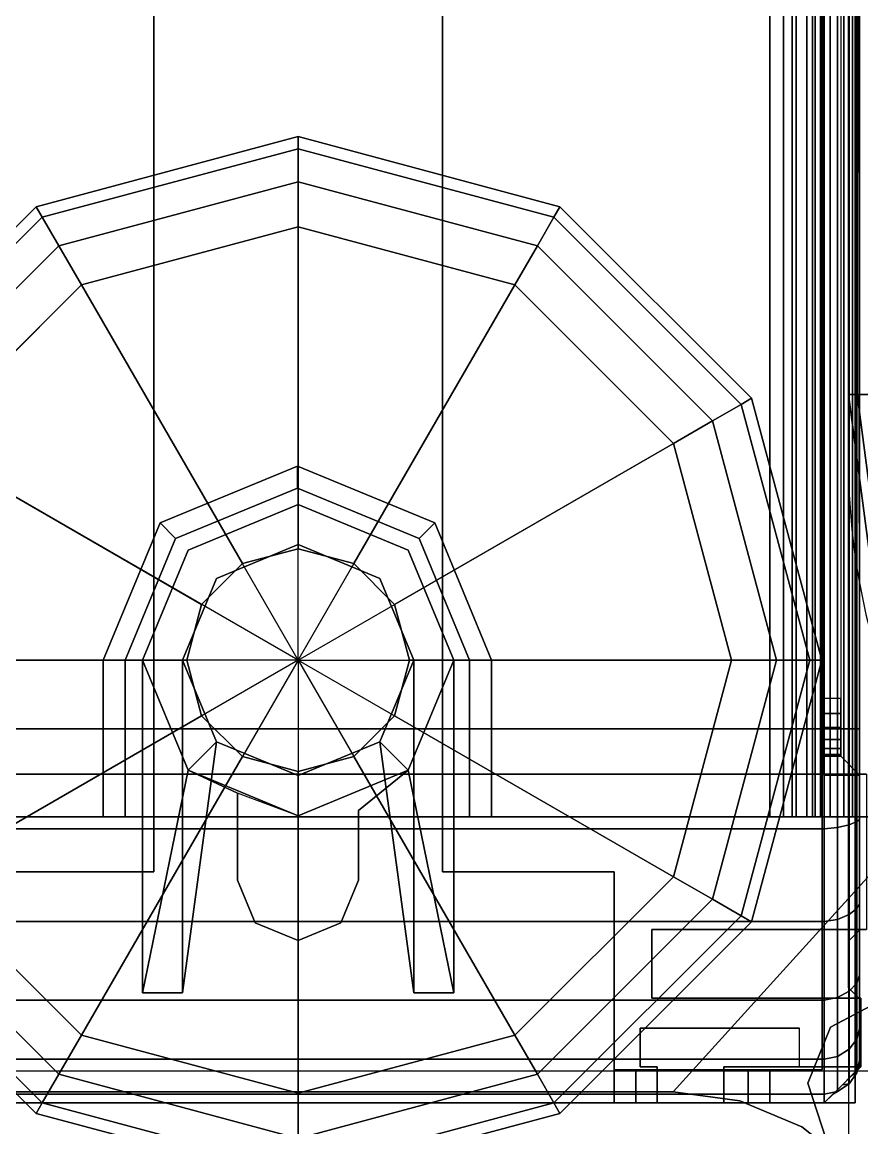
# Model space of a CAD drawing. Extents: x -170 to 1783, y -20 to 1205.
# Drawn here: x 24.414 to 25.94, y 759.297 to 761.307 of the extents above; entities that cross this region are included whole.
import ezdxf

# ---------------------------------------------------------------- set-up
doc = ezdxf.new("R2010")
doc.units = 0
doc.header["$LTSCALE"] = 96
doc.header["$MEASUREMENT"] = 0
for name, color, linetype in [('A-FURN-3-PANEL-GLIDE', 7, 'Continuous'), ('A-FURN-3-PANEL-GLIDE-HOUSING', 7, 'Continuous'), ('A-FURN-3-PANEL-RACE', 7, 'Continuous'), ('A-FURN-3-PANEL-SIDE1', 7, 'Continuous'), ('A-FURN-3-PANEL-TOPCAP', 7, 'Continuous'), ('A-FURN-3-PANEL-TRIM', 7, 'Continuous'), ('A-FURN-3-WKSF-TRIM', 7, 'Continuous'), ('A-FURN-P-PNLS', 7, 'Continuous'), ('A-FURN-P-WKSF', 7, 'Continuous'), ('MAIN_ELECTRICAL', 7, 'Continuous'), ('MAIN_PANEL', 7, 'Continuous'), ('MAIN_WKSURF', 7, 'Continuous'), ('SM', 7, 'Continuous')]:
    doc.layers.add(name, color=color, linetype=linetype)

# ---------------------------------------------------------------- blocks, each defined once
blk = doc.blocks.new('EC-EFP-456')
at = {"layer": 'A-FURN-3-PANEL-TRIM', "color": 60, "linetype": 'Continuous'}
for points, invisible_edges in [([(47.9639, 0.0847, 3.8013), (47.4, -0.1348, 3.8013), (48.0735, -0.1159, 3.8013), (48.0395, -0.0114, 3.8013)], 3), ([(47.9639, 0.0847, 4.013), (48.0395, -0.0114, 4.013), (48.0735, -0.1159, 4.013), (47.4, -0.1348, 4.013)], 12), ([(48.0735, -0.1159, 3.8013), (47.4, -0.1348, 3.8013), (47.935, -0.269, 3.8013), (48.0322, -0.2178, 3.8013)], 3), ([(48.0735, -0.1159, 4.013), (48.0322, -0.2178, 4.013), (47.935, -0.269, 4.013), (47.4, -0.1348, 4.013)], 12)]:
    blk.add_3dface(points, dxfattribs=dict(at, invisible_edges=invisible_edges))
for points in [[(48.0395, -0.0114, 3.8013), (48.0735, -0.1159, 3.8013), (48.0735, -0.1159, 4.013), (48.0395, -0.0114, 4.013)], [(48.0735, -0.1159, 3.8013), (48.0322, -0.2178, 3.8013), (48.0322, -0.2178, 4.013), (48.0735, -0.1159, 4.013)], [(48.0322, -0.2178, 3.8013), (47.935, -0.269, 3.8013), (47.935, -0.269, 4.013), (48.0322, -0.2178, 4.013)]]:
    blk.add_3dface(points, dxfattribs=at)
blk = doc.blocks.new('EC-EFN-456')
at = {"layer": 'A-FURN-3-PANEL-GLIDE', "color": 20, "linetype": 'Continuous'}
for points in [[(0.0798, 1.4649, 0.2464), (0.0608, 1.4759, 0.1642), (0.4091, 1.8242, 0.1642), (0.4201, 1.8052, 0.2464)], [(0.0608, 1.4759, 0.1642), (0.0798, 1.4649, 0.0821), (0.4201, 1.8052, 0.0821), (0.4091, 1.8242, 0.1642)], [(1.3499, 1.8052, 0.2464), (1.3609, 1.8242, 0.1642), (1.7092, 1.4759, 0.1642), (1.6902, 1.4649, 0.2464)], [(1.3609, 1.8242, 0.1642), (1.3499, 1.8052, 0.0821), (1.6902, 1.4649, 0.0821), (1.7092, 1.4759, 0.1642)], [(0.1319, 1.4348, 0.3065), (0.0798, 1.4649, 0.2464), (0.4201, 1.8052, 0.2464), (0.4502, 1.7531, 0.3065)], [(0.0798, 1.4649, 0.0821), (0.1319, 1.4348, 0.022), (0.4502, 1.7531, 0.022), (0.4201, 1.8052, 0.0821)], [(1.3198, 1.7531, 0.3065), (1.3499, 1.8052, 0.2464), (1.6902, 1.4649, 0.2464), (1.6381, 1.4348, 0.3065)], [(1.3499, 1.8052, 0.0821), (1.3198, 1.7531, 0.022), (1.6381, 1.4348, 0.022), (1.6902, 1.4649, 0.0821)], [(0.7837, 1.1754, 0.3285), (0.4912, 1.682, 0.3285), (0.885, 1.7875, 0.3285), (0.885, 1.2025, 0.3285)], [(0.885, 1.2025, 0.3285), (0.885, 1.7875, 0.3285), (1.2787, 1.682, 0.3285), (0.9862, 1.1754, 0.3285)], [(0.203, 1.3937, 0.3285), (0.1319, 1.4348, 0.3065), (0.4502, 1.7531, 0.3065), (0.4912, 1.682, 0.3285)], [(0.1319, 1.4348, 0.022), (0.203, 1.3937), (0.4912, 1.682), (0.4502, 1.7531, 0.022)], [(1.2787, 1.682, 0.3285), (1.3198, 1.7531, 0.3065), (1.6381, 1.4348, 0.3065), (1.567, 1.3937, 0.3285)], [(1.3198, 1.7531, 0.022), (1.2787, 1.682), (1.567, 1.3937), (1.6381, 1.4348, 0.022)], [(0.7096, 1.1013, 0.3285), (0.203, 1.3937, 0.3285), (0.4912, 1.682, 0.3285), (0.7837, 1.1754, 0.3285)], [(0.9862, 1.1754, 0.3285), (1.2787, 1.682, 0.3285), (1.567, 1.3937, 0.3285), (1.0604, 1.1013, 0.3285)], [(-0.0447, 1, 0.2464), (-0.0668, 1, 0.1642), (0.0608, 1.4759, 0.1642), (0.0798, 1.4649, 0.2464)], [(-0.0668, 1, 0.1642), (-0.0447, 1, 0.0821), (0.0798, 1.4649, 0.0821), (0.0608, 1.4759, 0.1642)], [(1.6902, 1.4649, 0.2464), (1.7092, 1.4759, 0.1642), (1.8367, 1, 0.1642), (1.8147, 1, 0.2464)], [(1.7092, 1.4759, 0.1642), (1.6902, 1.4649, 0.0821), (1.8147, 1, 0.0821), (1.8367, 1, 0.1642)], [(0.0154, 1, 0.3065), (-0.0447, 1, 0.2464), (0.0798, 1.4649, 0.2464), (0.1319, 1.4348, 0.3065)], [(-0.0447, 1, 0.0821), (0.0154, 1, 0.022), (0.1319, 1.4348, 0.022), (0.0798, 1.4649, 0.0821)], [(1.6381, 1.4348, 0.3065), (1.6902, 1.4649, 0.2464), (1.8147, 1, 0.2464), (1.7546, 1, 0.3065)], [(1.6902, 1.4649, 0.0821), (1.6381, 1.4348, 0.022), (1.7546, 1, 0.022), (1.8147, 1, 0.0821)], [(0.0975, 1, 0.3285), (0.0154, 1, 0.3065), (0.1319, 1.4348, 0.3065), (0.203, 1.3937, 0.3285)], [(0.0154, 1, 0.022), (0.0975, 1), (0.203, 1.3937), (0.1319, 1.4348, 0.022)], [(1.567, 1.3937, 0.3285), (1.6381, 1.4348, 0.3065), (1.7546, 1, 0.3065), (1.6725, 1, 0.3285)], [(1.6381, 1.4348, 0.022), (1.567, 1.3937), (1.6725, 1), (1.7546, 1, 0.022)], [(0.6825, 1, 0.3285), (0.0975, 1, 0.3285), (0.203, 1.3937, 0.3285), (0.7096, 1.1013, 0.3285)], [(1.0604, 1.1013, 0.3285), (1.567, 1.3937, 0.3285), (1.6725, 1, 0.3285), (1.0875, 1, 0.3285)], [(0.7837, 1.1754, 3.5747), (0.7837, 1.1754, 0.3285), (0.885, 1.2025, 0.3285), (0.885, 1.2025, 3.5747)], [(0.885, 1.2025, 3.5747), (0.885, 1.2025, 0.3285), (0.9862, 1.1754, 0.3285), (0.9862, 1.1754, 3.5747)], [(0.7096, 1.1013, 3.5747), (0.7096, 1.1013, 0.3285), (0.7837, 1.1754, 0.3285), (0.7837, 1.1754, 3.5747)], [(0.9862, 1.1754, 3.5747), (0.9862, 1.1754, 0.3285), (1.0604, 1.1013, 0.3285), (1.0604, 1.1013, 3.5747)], [(0.6825, 1, 3.5747), (0.6825, 1, 0.3285), (0.7096, 1.1013, 0.3285), (0.7096, 1.1013, 3.5747)], [(1.0604, 1.1013, 3.5747), (1.0604, 1.1013, 0.3285), (1.0875, 1, 0.3285), (1.0875, 1, 3.5747)], [(0.0798, 0.5351, 0.2464), (0.0608, 0.5241, 0.1642), (-0.0668, 1, 0.1642), (-0.0447, 1, 0.2464)], [(0.0608, 0.5241, 0.1642), (0.0798, 0.5351, 0.0821), (-0.0447, 1, 0.0821), (-0.0668, 1, 0.1642)], [(0.1319, 0.5652, 0.3065), (0.0798, 0.5351, 0.2464), (-0.0447, 1, 0.2464), (0.0154, 1, 0.3065)], [(0.0798, 0.5351, 0.0821), (0.1319, 0.5652, 0.022), (0.0154, 1, 0.022), (-0.0447, 1, 0.0821)], [(0.203, 0.6063, 0.3285), (0.1319, 0.5652, 0.3065), (0.0154, 1, 0.3065), (0.0975, 1, 0.3285)], [(0.1319, 0.5652, 0.022), (0.203, 0.6063), (0.0975, 1), (0.0154, 1, 0.022)], [(0.7096, 0.8988, 0.3285), (0.203, 0.6063, 0.3285), (0.0975, 1, 0.3285), (0.6825, 1, 0.3285)], [(0.7096, 0.8988, 3.5747), (0.7096, 0.8988, 0.3285), (0.6825, 1, 0.3285), (0.6825, 1, 3.5747)], [(1.0875, 1, 3.5747), (1.0875, 1, 0.3285), (1.0604, 0.8988, 0.3285), (1.0604, 0.8988, 3.5747)], [(1.0875, 1, 0.3285), (1.6725, 1, 0.3285), (1.567, 0.6063, 0.3285), (1.0604, 0.8988, 0.3285)], [(1.6725, 1, 0.3285), (1.7546, 1, 0.3065), (1.6381, 0.5652, 0.3065), (1.567, 0.6063, 0.3285)], [(1.7546, 1, 0.022), (1.6725, 1), (1.567, 0.6063), (1.6381, 0.5652, 0.022)], [(1.7546, 1, 0.3065), (1.8147, 1, 0.2464), (1.6902, 0.5351, 0.2464), (1.6381, 0.5652, 0.3065)], [(1.8147, 1, 0.0821), (1.7546, 1, 0.022), (1.6381, 0.5652, 0.022), (1.6902, 0.5351, 0.0821)], [(1.8147, 1, 0.2464), (1.8367, 1, 0.1642), (1.7092, 0.5241, 0.1642), (1.6902, 0.5351, 0.2464)], [(1.8367, 1, 0.1642), (1.8147, 1, 0.0821), (1.6902, 0.5351, 0.0821), (1.7092, 0.5241, 0.1642)], [(0.7837, 0.8246, 0.3285), (0.4912, 0.318, 0.3285), (0.203, 0.6063, 0.3285), (0.7096, 0.8988, 0.3285)], [(0.7837, 0.8246, 3.5747), (0.7837, 0.8246, 0.3285), (0.7096, 0.8988, 0.3285), (0.7096, 0.8988, 3.5747)], [(1.0604, 0.8988, 3.5747), (1.0604, 0.8988, 0.3285), (0.9862, 0.8246, 0.3285), (0.9862, 0.8246, 3.5747)], [(1.0604, 0.8988, 0.3285), (1.567, 0.6063, 0.3285), (1.2787, 0.318, 0.3285), (0.9862, 0.8246, 0.3285)], [(0.885, 0.7975, 0.3285), (0.885, 0.2125, 0.3285), (0.4912, 0.318, 0.3285), (0.7837, 0.8246, 0.3285)], [(0.885, 0.7975, 3.5747), (0.885, 0.7975, 0.3285), (0.7837, 0.8246, 0.3285), (0.7837, 0.8246, 3.5747)], [(0.9862, 0.8246, 3.5747), (0.9862, 0.8246, 0.3285), (0.885, 0.7975, 0.3285), (0.885, 0.7975, 3.5747)], [(0.9862, 0.8246, 0.3285), (1.2787, 0.318, 0.3285), (0.885, 0.2125, 0.3285), (0.885, 0.7975, 0.3285)], [(0.4912, 0.318, 0.3285), (0.4502, 0.2469, 0.3065), (0.1319, 0.5652, 0.3065), (0.203, 0.6063, 0.3285)], [(0.4502, 0.2469, 0.022), (0.4912, 0.318), (0.203, 0.6063), (0.1319, 0.5652, 0.022)], [(1.567, 0.6063, 0.3285), (1.6381, 0.5652, 0.3065), (1.3198, 0.2469, 0.3065), (1.2787, 0.318, 0.3285)], [(1.6381, 0.5652, 0.022), (1.567, 0.6063), (1.2787, 0.318), (1.3198, 0.2469, 0.022)], [(0.4502, 0.2469, 0.3065), (0.4201, 0.1948, 0.2464), (0.0798, 0.5351, 0.2464), (0.1319, 0.5652, 0.3065)], [(0.4201, 0.1948, 0.0821), (0.4502, 0.2469, 0.022), (0.1319, 0.5652, 0.022), (0.0798, 0.5351, 0.0821)], [(1.6381, 0.5652, 0.3065), (1.6902, 0.5351, 0.2464), (1.3499, 0.1948, 0.2464), (1.3198, 0.2469, 0.3065)], [(1.6902, 0.5351, 0.0821), (1.6381, 0.5652, 0.022), (1.3198, 0.2469, 0.022), (1.3499, 0.1948, 0.0821)], [(0.4201, 0.1948, 0.2464), (0.4091, 0.1758, 0.1642), (0.0608, 0.5241, 0.1642), (0.0798, 0.5351, 0.2464)], [(0.4091, 0.1758, 0.1642), (0.4201, 0.1948, 0.0821), (0.0798, 0.5351, 0.0821), (0.0608, 0.5241, 0.1642)], [(1.6902, 0.5351, 0.2464), (1.7092, 0.5241, 0.1642), (1.3609, 0.1758, 0.1642), (1.3499, 0.1948, 0.2464)], [(1.7092, 0.5241, 0.1642), (1.6902, 0.5351, 0.0821), (1.3499, 0.1948, 0.0821), (1.3609, 0.1758, 0.1642)], [(0.885, 0.2125, 0.3285), (0.885, 0.1304, 0.3065), (0.4502, 0.2469, 0.3065), (0.4912, 0.318, 0.3285)], [(0.885, 0.1304, 0.022), (0.885, 0.2125), (0.4912, 0.318), (0.4502, 0.2469, 0.022)], [(1.2787, 0.318, 0.3285), (1.3198, 0.2469, 0.3065), (0.885, 0.1304, 0.3065), (0.885, 0.2125, 0.3285)], [(1.3198, 0.2469, 0.022), (1.2787, 0.318), (0.885, 0.2125), (0.885, 0.1304, 0.022)], [(0.885, 0.1304, 0.3065), (0.885, 0.0703, 0.2464), (0.4201, 0.1948, 0.2464), (0.4502, 0.2469, 0.3065)], [(0.885, 0.0703, 0.0821), (0.885, 0.1304, 0.022), (0.4502, 0.2469, 0.022), (0.4201, 0.1948, 0.0821)], [(1.3198, 0.2469, 0.3065), (1.3499, 0.1948, 0.2464), (0.885, 0.0703, 0.2464), (0.885, 0.1304, 0.3065)], [(1.3499, 0.1948, 0.0821), (1.3198, 0.2469, 0.022), (0.885, 0.1304, 0.022), (0.885, 0.0703, 0.0821)], [(0.885, 0.0703, 0.2464), (0.885, 0.0483, 0.1642), (0.4091, 0.1758, 0.1642), (0.4201, 0.1948, 0.2464)], [(0.885, 0.0483, 0.1642), (0.885, 0.0703, 0.0821), (0.4201, 0.1948, 0.0821), (0.4091, 0.1758, 0.1642)], [(1.3499, 0.1948, 0.2464), (1.3609, 0.1758, 0.1642), (0.885, 0.0483, 0.1642), (0.885, 0.0703, 0.2464)], [(1.3609, 0.1758, 0.1642), (1.3499, 0.1948, 0.0821), (0.885, 0.0703, 0.0821), (0.885, 0.0483, 0.1642)]]:
    blk.add_3dface(points, dxfattribs=at)
at = {"layer": 'A-FURN-3-PANEL-GLIDE', "color": 20, "linetype": 'Continuous', "invisible_edges": 12}
for points in [[(0.885, 1), (0.885, 1.7875), (0.4912, 1.682)], [(0.885, 1), (1.2787, 1.682), (0.885, 1.7875)], [(0.885, 1), (0.4912, 1.682), (0.203, 1.3937)], [(0.885, 1), (1.567, 1.3937), (1.2787, 1.682)], [(0.885, 1), (0.203, 1.3937), (0.0975, 1)], [(0.885, 1), (1.6725, 1), (1.567, 1.3937)], [(0.885, 1), (0.0975, 1), (0.203, 0.6063)], [(0.885, 1), (0.203, 0.6063), (0.4912, 0.318)], [(0.885, 1), (0.4912, 0.318), (0.885, 0.2125)], [(0.885, 1), (0.885, 0.2125), (1.2787, 0.318)], [(0.885, 1), (1.2787, 0.318), (1.567, 0.6063)], [(0.885, 1), (1.567, 0.6063), (1.6725, 1)]]:
    blk.add_3dface(points, dxfattribs=at)
at = {"layer": 'A-FURN-3-PANEL-GLIDE-HOUSING', "color": 40, "linetype": 'Continuous'}
for points in [[(0.6, 1.3543, 4.1997), (0.6, 1.3143, 4.2397), (0.8848, 1.3143, 4.2397), (0.8848, 1.3543, 4.1997)], [(0.6, 1.3543, 3.6147), (0.6, 1.3543, 4.1997), (0.8848, 1.3543, 4.1997), (0.8848, 1.3543, 3.6147)], [(0.6, 1.3143, 3.5747), (0.6, 1.3543, 3.6147), (0.8848, 1.3543, 3.6147), (0.8848, 1.3143, 3.5747)], [(1.1344, 1.2509, 3.6147), (0.8848, 1.3543, 3.6147), (0.8848, 1.3543, 4.1997), (1.1344, 1.2509, 4.1997)], [(1.1344, 1.2509, 4.1997), (0.8848, 1.3543, 4.1997), (0.8848, 1.3143, 4.2397), (1.1061, 1.2227, 4.2397)], [(1.1061, 1.2227, 3.5747), (0.8848, 1.3143, 3.5747), (0.8848, 1.3543, 3.6147), (1.1344, 1.2509, 3.6147)], [(0.6849, 1.2001, 2.2447), (0.885, 1.283, 3.5747), (0.28, 1.283, 3.5747), (0.28, 1.283, 3.3867)], [(0.28, 1.21, 3.5747), (0.28, 1.21, 3.3867), (0.28, 1.283, 3.3867), (0.28, 1.283, 3.5747)], [(0.28, 1.283, 3.3867), (0.28, 1.21, 3.3867), (0.7365, 1.1485, 2.2447), (0.6849, 1.2001, 2.2447)], [(0.885, 1.283, 3.5747), (0.6849, 1.2001, 2.2447), (0.6849, 1.2001, 1.7347), (0.885, 1.283, 1.7347)], [(1.0851, 1.2001, 3.5747), (0.885, 1.283, 3.5747), (0.885, 1.283, 1.7347), (1.0851, 1.2001, 1.7347)], [(1.2378, 1.0013, 4.1997), (1.1344, 1.2509, 4.1997), (1.1061, 1.2227, 4.2397), (1.1978, 1.0013, 4.2397)], [(1.1978, 1.0013, 3.5747), (1.1061, 1.2227, 3.5747), (1.1344, 1.2509, 3.6147), (1.2378, 1.0013, 3.6147)], [(1.2378, 1.0013, 3.6147), (1.1344, 1.2509, 3.6147), (1.1344, 1.2509, 4.1997), (1.2378, 1.0013, 4.1997)], [(0.28, 1.21, 3.3867), (0.28, 1.21, 3.5747), (0.885, 1.21, 3.5747), (0.7365, 1.1485, 2.2447)], [(0.885, 1.21, 1.7347), (0.7365, 1.1485, 1.7347), (0.7365, 1.1485, 2.2447), (0.885, 1.21, 3.5747)], [(1.0335, 1.1485, 1.7347), (0.885, 1.21, 1.7347), (0.885, 1.21, 3.5747), (1.0335, 1.1485, 3.5747)], [(0.6849, 1.2001, 1.7347), (0.602, 1, 1.7347), (0.602, 1, 2.2447), (0.6849, 1.2001, 2.2447)], [(0.6849, 1.2001, 2.2447), (0.602, 1, 2.2447), (0.6432, 1.11, 2.2447)], [(0.6432, 1.11, 1.7347), (0.6849, 1.2001, 1.7347), (0.6849, 1.2001, 2.2447), (0.6432, 1.11, 2.2447)], [(1.168, 1, 3.5747), (1.0851, 1.2001, 3.5747), (1.0851, 1.2001, 1.7347), (1.168, 1, 1.7347)], [(0.7365, 1.1485, 1.7347), (0.675, 1, 1.7347), (0.675, 1, 2.2447), (0.7365, 1.1485, 2.2447)], [(1.095, 1, 1.7347), (1.0335, 1.1485, 1.7347), (1.0335, 1.1485, 3.5747), (1.095, 1, 3.5747)], [(0.485, 1.11, 2.2447), (0.4072, 1.0778, 2.2447), (0.4072, 1.0778, 1.7347), (0.485, 1.11, 1.7347)], [(0.485, 1.11, 1.7347), (0.6432, 1.11, 1.7347), (0.6432, 1.11, 2.2447), (0.485, 1.11, 2.2447)], [(0.4072, 1.0778, 2.2447), (0.375, 1, 2.2447), (0.375, 1, 1.7347), (0.4072, 1.0778, 1.7347)], [(0.375, 1, 2.2447), (0.4072, 0.9222, 2.2447), (0.4072, 0.9222, 1.7347), (0.375, 1, 1.7347)], [(0.602, 1, 1.7347), (0.6849, 0.7999, 1.7347), (0.6849, 0.7999, 2.2447), (0.602, 1, 2.2447)], [(0.675, 1, 1.7347), (0.7365, 0.8515, 1.7347), (0.7365, 0.8515, 2.2447), (0.675, 1, 2.2447)], [(1.0335, 0.8515, 1.7347), (1.095, 1, 1.7347), (1.095, 1, 3.5747), (1.0335, 0.8515, 3.5747)], [(1.0851, 0.7999, 3.5747), (1.168, 1, 3.5747), (1.168, 1, 1.7347), (1.0851, 0.7999, 1.7347)], [(1.1344, 0.7517, 4.1997), (1.2378, 1.0013, 4.1997), (1.1978, 1.0013, 4.2397), (1.1061, 0.78, 4.2397)], [(1.1061, 0.78, 3.5747), (1.1978, 1.0013, 3.5747), (1.2378, 1.0013, 3.6147), (1.1344, 0.7517, 3.6147)], [(1.1344, 0.7517, 3.6147), (1.2378, 1.0013, 3.6147), (1.2378, 1.0013, 4.1997), (1.1344, 0.7517, 4.1997)], [(0.4072, 0.9222, 2.2447), (0.485, 0.89, 2.2447), (0.485, 0.89, 1.7347), (0.4072, 0.9222, 1.7347)], [(0.6116, 0.89, 2.2447), (0.6116, 0.89, 1.7347), (0.485, 0.89, 1.7347), (0.485, 0.89, 2.2447)], [(0.6849, 0.7999, 1.7347), (0.6116, 0.89, 1.7347), (0.6116, 0.89, 2.2447), (0.6849, 0.7999, 2.2447)], [(0.28, 0.79, 3.3867), (0.28, 0.717, 3.3867), (0.6849, 0.7999, 2.2447), (0.7365, 0.8515, 2.2447)], [(0.7365, 0.8515, 1.7347), (0.885, 0.79, 1.7347), (0.885, 0.79, 3.5747), (0.7365, 0.8515, 2.2447)], [(0.885, 0.79, 1.7347), (1.0335, 0.8515, 1.7347), (1.0335, 0.8515, 3.5747), (0.885, 0.79, 3.5747)], [(0.28, 0.79, 3.3867), (0.28, 0.79, 3.5747), (0.28, 0.717, 3.5747), (0.28, 0.717, 3.3867)], [(0.6849, 0.7999, 2.2447), (0.885, 0.717, 3.5747), (0.885, 0.717, 1.7347), (0.6849, 0.7999, 1.7347)], [(0.885, 0.717, 3.5747), (1.0851, 0.7999, 3.5747), (1.0851, 0.7999, 1.7347), (0.885, 0.717, 1.7347)], [(0.8848, 0.6483, 4.1997), (1.1344, 0.7517, 4.1997), (1.1061, 0.78, 4.2397), (0.8848, 0.6883, 4.2397)], [(0.8848, 0.6883, 3.5747), (1.1061, 0.78, 3.5747), (1.1344, 0.7517, 3.6147), (0.8848, 0.6483, 3.6147)], [(0.8848, 0.6483, 3.6147), (1.1344, 0.7517, 3.6147), (1.1344, 0.7517, 4.1997), (0.8848, 0.6483, 4.1997)], [(0.8848, 0.6483, 4.1997), (0.8848, 0.6883, 4.2397), (0.6, 0.6883, 4.2397), (0.6, 0.6483, 4.1997)], [(0.8848, 0.6883, 3.5747), (0.8848, 0.6483, 3.6147), (0.6, 0.6483, 3.6147), (0.6, 0.6883, 3.5747)], [(0.8848, 0.6483, 4.1997), (0.6, 0.6483, 4.1997), (0.6, 0.6483, 3.6147), (0.8848, 0.6483, 3.6147)]]:
    blk.add_3dface(points, dxfattribs=at)
for points, invisible_edges in [([(0.6, 0.6883, 4.2397), (0.8848, 0.6883, 4.2397), (0.8848, 1.3143, 4.2397), (0.6, 1.3143, 4.2397)], 2), ([(0.6002, 1.283, 3.5747), (0.6, 1.3143, 3.5747), (0.8848, 1.3143, 3.5747), (0.885, 1.283, 3.5747)], 4), ([(1.1061, 0.78, 4.2397), (1.1061, 1.2227, 4.2397), (0.8848, 1.3143, 4.2397), (0.8848, 0.6883, 4.2397)], 5), ([(1.1061, 1.2227, 3.5747), (1.0851, 1.2001, 3.5747), (0.885, 1.283, 3.5747), (0.8848, 1.3143, 3.5747)], 5), ([(0.28, 1.21, 3.5747), (0.28, 1.283, 3.5747), (0.885, 1.283, 3.5747), (0.885, 1.21, 3.5747)], 4), ([(0.885, 1.21, 1.7347), (0.885, 1.283, 1.7347), (0.6849, 1.2001, 1.7347), (0.7365, 1.1485, 1.7347)], 5), ([(1.0335, 1.1485, 1.7347), (1.0851, 1.2001, 1.7347), (0.885, 1.283, 1.7347), (0.885, 1.21, 1.7347)], 5), ([(0.885, 1.21, 3.5747), (0.885, 1.283, 3.5747), (1.0851, 1.2001, 3.5747), (1.0335, 1.1485, 3.5747)], 5), ([(1.1978, 1.0013, 3.5747), (1.168, 1, 3.5747), (1.0851, 1.2001, 3.5747), (1.1061, 1.2227, 3.5747)], 5), ([(1.1978, 1.0013, 4.2397), (1.1061, 1.2227, 4.2397), (1.1061, 0.78, 4.2397)], 2), ([(0.7365, 1.1485, 1.7347), (0.6849, 1.2001, 1.7347), (0.602, 1, 1.7347), (0.675, 1, 1.7347)], 5), ([(0.6849, 1.2001, 2.2447), (0.7365, 1.1485, 2.2447), (0.675, 1, 2.2447), (0.602, 1, 2.2447)], 12), ([(0.6849, 1.2001, 1.7347), (0.6432, 1.11, 1.7347), (0.602, 1, 1.7347)], 2), ([(1.095, 1, 1.7347), (1.168, 1, 1.7347), (1.0851, 1.2001, 1.7347), (1.0335, 1.1485, 1.7347)], 5), ([(1.0851, 1.2001, 3.5747), (1.168, 1, 3.5747), (1.095, 1, 3.5747), (1.0335, 1.1485, 3.5747)], 10), ([(0.485, 1.11, 1.7347), (0.4072, 1.0778, 1.7347), (0.4072, 0.9222, 1.7347), (0.485, 0.89, 1.7347)], 10), ([(0.485, 1.11, 2.2447), (0.485, 0.89, 2.2447), (0.4072, 0.9222, 2.2447), (0.4072, 1.0778, 2.2447)], 5), ([(0.485, 1.11, 1.7347), (0.602, 1, 1.7347), (0.6432, 1.11, 1.7347)], 3), ([(0.602, 1, 1.7347), (0.485, 1.11, 1.7347), (0.485, 0.89, 1.7347)], 15), ([(0.485, 1.11, 2.2447), (0.6432, 1.11, 2.2447), (0.602, 1, 2.2447)], 14), ([(0.602, 1, 2.2447), (0.485, 0.89, 2.2447), (0.485, 1.11, 2.2447)], 15), ([(0.4072, 1.0778, 2.2447), (0.4072, 0.9222, 2.2447), (0.375, 1, 2.2447)], 1), ([(0.4072, 1.0778, 1.7347), (0.375, 1, 1.7347), (0.4072, 0.9222, 1.7347)], 12), ([(0.602, 1, 1.7347), (0.485, 0.89, 1.7347), (0.6116, 0.89, 1.7347)], 13), ([(0.602, 1, 2.2447), (0.6116, 0.89, 2.2447), (0.485, 0.89, 2.2447)], 13), ([(0.675, 1, 1.7347), (0.602, 1, 1.7347), (0.6849, 0.7999, 1.7347), (0.7365, 0.8515, 1.7347)], 5), ([(0.602, 1, 2.2447), (0.675, 1, 2.2447), (0.7365, 0.8515, 2.2447), (0.6849, 0.7999, 2.2447)], 9), ([(0.602, 1, 1.7347), (0.6116, 0.89, 1.7347), (0.6849, 0.7999, 1.7347)], 1), ([(0.602, 1, 2.2447), (0.6849, 0.7999, 2.2447), (0.6116, 0.89, 2.2447)], 13), ([(1.0851, 0.7999, 1.7347), (1.168, 1, 1.7347), (1.095, 1, 1.7347), (1.0335, 0.8515, 1.7347)], 10), ([(1.0851, 0.7999, 3.5747), (1.0335, 0.8515, 3.5747), (1.095, 1, 3.5747), (1.168, 1, 3.5747)], 5), ([(1.1061, 0.78, 3.5747), (1.0851, 0.7999, 3.5747), (1.168, 1, 3.5747), (1.1978, 1.0013, 3.5747)], 5), ([(0.885, 0.79, 3.5747), (0.28, 0.79, 3.5747), (0.28, 0.79, 3.3867), (0.7365, 0.8515, 2.2447)], 8), ([(0.6849, 0.7999, 1.7347), (0.885, 0.717, 1.7347), (0.885, 0.79, 1.7347), (0.7365, 0.8515, 1.7347)], 10), ([(0.885, 0.717, 1.7347), (1.0851, 0.7999, 1.7347), (1.0335, 0.8515, 1.7347), (0.885, 0.79, 1.7347)], 10), ([(0.885, 0.717, 3.5747), (0.885, 0.79, 3.5747), (1.0335, 0.8515, 3.5747), (1.0851, 0.7999, 3.5747)], 5), ([(0.6849, 0.7999, 2.2447), (0.28, 0.717, 3.3867), (0.28, 0.717, 3.5747), (0.885, 0.717, 3.5747)], 8), ([(0.28, 0.717, 3.5747), (0.28, 0.79, 3.5747), (0.885, 0.79, 3.5747), (0.885, 0.717, 3.5747)], 4), ([(0.8848, 0.6883, 3.5747), (0.885, 0.717, 3.5747), (1.0851, 0.7999, 3.5747), (1.1061, 0.78, 3.5747)], 5), ([(0.6, 0.6883, 3.5747), (0.6002, 0.717, 3.5747), (0.885, 0.717, 3.5747), (0.8848, 0.6883, 3.5747)], 4)]:
    blk.add_3dface(points, dxfattribs=dict(at, invisible_edges=invisible_edges))
at = {"layer": 'A-FURN-3-PANEL-RACE', "color": 40, "linetype": 'Continuous'}
for points, invisible_edges in [([(2.098, 1.2625, 0.3963), (45.902, 1.2625, 0.3963), (0.5, 1.5745, 0.3963), (0.5, 1.2625, 0.3963)], 3), ([(47.5, 1.2625, 0.3963), (47.5, 1.5745, 0.3963), (0.5, 1.5745, 0.3963), (45.902, 1.2625, 0.3963)], 6), ([(2.098, 1.2625, 0.4563), (0.5, 1.2625, 0.4563), (0.5, 1.5745, 0.4563), (45.902, 1.2625, 0.4563)], 12), ([(47.5, 1.2625, 0.4563), (45.902, 1.2625, 0.4563), (0.5, 1.5745, 0.4563), (47.5, 1.5745, 0.4563)], 6), ([(0.5, 0.7375, 0.4563), (2.098, 0.7375, 0.4563), (47.5, 0.4255, 0.4563), (0.5, 0.4255, 0.4563)], 6), ([(0.5, 0.7375, 0.3963), (0.5, 0.4255, 0.3963), (47.5, 0.4255, 0.3963), (2.098, 0.7375, 0.3963)], 6), ([(0.5, 0.4255, 0.3963), (0.08, 0.4255, 0.3963), (0.08, -0.0125, 0.3963), (47.92, -0.0125, 0.3963)], 8), ([(0.08, 0.386, 1.7894), (0.08, 0.1819, 1.4986), (0.08, 0.4255, 0.3963), (0.08, 0.4255, 1.7894)], 2), ([(0.08, 0.4255, 0.3963), (0.14, 0.4255, 0.4563), (0.14, 0.4255, 1.7894), (0.08, 0.4255, 1.7894)], 1), ([(0.08, 0.1819, 1.4986), (0.08, 0.1425, 1.4986), (0.08, -0.0125, 0.3963), (0.08, 0.4255, 0.3963)], 10), ([(0.5, 0.4255, 0.3963), (0.5, 0.4255, 0.4563), (0.14, 0.4255, 0.4563), (0.08, 0.4255, 0.3963)], 4), ([(0.08, 0.4255, 3.245), (0.08, 0.4255, 3.515), (0.08, -0.0125, 3.515), (0.08, 0.1425, 3.1951)], 4), ([(0.14, 0.4255, 3.515), (0.14, 0.0475, 3.515), (0.08, -0.0125, 3.515), (0.08, 0.4255, 3.515)], 2), ([(0.5, 0.4255, 0.4563), (47.86, 0.0475, 0.4563), (0.14, 0.0475, 0.4563), (0.14, 0.4255, 0.4563)], 1), ([(0.14, 0.4255, 1.7894), (0.14, 0.4255, 0.4563), (0.14, 0.1819, 1.4986), (0.14, 0.386, 1.7894)], 2), ([(0.14, 0.4255, 0.4563), (0.14, 0.0475, 0.4563), (0.14, 0.1425, 1.4986), (0.14, 0.1819, 1.4986)], 10), ([(0.14, 0.1425, 3.1951), (0.14, 0.0475, 3.515), (0.14, 0.4255, 3.515), (0.14, 0.4255, 3.245)], 1), ([(47.5, 0.4255, 0.3963), (0.5, 0.4255, 0.3963), (47.92, -0.0125, 0.3963), (47.92, 0.4255, 0.3963)], 3), ([(47.5, 0.4255, 0.4563), (47.86, 0.4255, 0.4563), (47.86, 0.0475, 0.4563), (0.5, 0.4255, 0.4563)], 12), ([(0.08, 0.1425, 3.1951), (0.08, -0.0125, 3.515), (0.08, -0.0125, 0.3963), (0.08, 0.1425, 1.4986)], 5), ([(0.14, 0.0475, 0.4563), (0.14, 0.0475, 3.515), (0.14, 0.1425, 3.1951), (0.14, 0.1425, 1.4986)], 10), ([(0.6, 0.1425, 4.1797), (0.6, 0.1425, 4.2397), (0.6, 0.1024, 4.2344), (0.6, 0.1179, 4.1764)], 4), ([(0.6, 0.1179, 4.1764), (0.6, 0.1024, 4.2344), (0.6, 0.065, 4.2189), (0.6, 0.095, 4.1669)], 5), ([(0.6, 0.095, 4.1669), (0.6, 0.065, 4.2189), (0.6, 0.0329, 4.1943), (0.6, 0.0753, 4.1519)], 5), ([(0.6, 0.0753, 4.1519), (0.6, 0.0329, 4.1943), (0.6, 0.0082, 4.1622), (0.6, 0.0602, 4.1322)], 5), ([(0.14, 0.0475, 3.515), (0.6, 0.0475, 3.515), (0.6, -0.0125, 3.515), (0.08, -0.0125, 3.515)], 8), ([(0.14, 0.0475, 0.4563), (47.86, 0.0475, 0.4563), (47.86, 0.0475, 3.515), (0.14, 0.0475, 3.515)], 4), ([(0.6, 0.0602, 4.1322), (0.6, 0.0082, 4.1622), (0.6, -0.0072, 4.1248), (0.6, 0.0507, 4.1093)], 5), ([(0.6, 0.0507, 4.1093), (0.6, -0.0072, 4.1248), (0.6, -0.0125, 4.0847), (0.6, 0.0475, 4.0847)], 5), ([(0.6, 0.0475, 3.515), (47.4, 0.0475, 3.515), (47.4, 0.0475, 4.0847), (0.6, 0.0475, 4.0847)], 1), ([(0.6, 0.0475, 3.515), (0.6, 0.0475, 4.0847), (0.6, -0.0125, 4.0847), (0.6, -0.0125, 3.515)], 2), ([(47.92, -0.0125, 3.515), (47.92, -0.0125, 0.3963), (0.08, -0.0125, 0.3963), (0.08, -0.0125, 3.515)], 8), ([(47.4, -0.0125, 4.0847), (47.4, -0.0125, 3.515), (0.6, -0.0125, 3.515), (0.6, -0.0125, 4.0847)], 2)]:
    blk.add_3dface(points, dxfattribs=dict(at, invisible_edges=invisible_edges))
for points in [[(0.5, 1.2625, 0.3963), (0.5, 1.5745, 0.3963), (0.5, 1.5745, 0.4563), (0.5, 1.2625, 0.4563)], [(0.5, 1.2625, 0.4563), (2.098, 1.2625, 0.4563), (2.098, 1.2625, 0.3963), (0.5, 1.2625, 0.3963)], [(0.5, 0.7375, 0.4563), (0.5, 0.7375, 0.3963), (2.098, 0.7375, 0.3963), (2.098, 0.7375, 0.4563)], [(0.5, 0.7375, 0.3963), (0.5, 0.7375, 0.4563), (0.5, 0.4255, 0.4563), (0.5, 0.4255, 0.3963)], [(0.08, 0.4255, 1.7894), (0.14, 0.4255, 1.7894), (0.14, 0.386, 1.7894), (0.08, 0.386, 1.7894)], [(0.14, 0.4255, 3.245), (0.14, 0.4255, 3.515), (0.08, 0.4255, 3.515), (0.08, 0.4255, 3.245)], [(0.14, 0.1425, 3.1951), (0.14, 0.4255, 3.245), (0.08, 0.4255, 3.245), (0.08, 0.1425, 3.1951)], [(0.08, 0.386, 1.7894), (0.14, 0.386, 1.7894), (0.14, 0.1819, 1.4986), (0.08, 0.1819, 1.4986)], [(0.08, 0.1819, 1.4986), (0.14, 0.1819, 1.4986), (0.14, 0.1425, 1.4986), (0.08, 0.1425, 1.4986)], [(0.14, 0.1425, 1.4986), (0.14, 0.1425, 3.1951), (0.08, 0.1425, 3.1951), (0.08, 0.1425, 1.4986)], [(47.4, 0.1425, 4.1797), (47.4, 0.1425, 4.2397), (0.6, 0.1425, 4.2397), (0.6, 0.1425, 4.1797)], [(47.4, 0.1425, 4.2397), (47.4, 0.1024, 4.2344), (0.6, 0.1024, 4.2344), (0.6, 0.1425, 4.2397)], [(0.6, 0.1425, 4.1797), (0.6, 0.1179, 4.1764), (47.4, 0.1179, 4.1764), (47.4, 0.1425, 4.1797)], [(0.6, 0.1179, 4.1764), (0.6, 0.095, 4.1669), (47.4, 0.095, 4.1669), (47.4, 0.1179, 4.1764)], [(47.4, 0.1024, 4.2344), (47.4, 0.065, 4.2189), (0.6, 0.065, 4.2189), (0.6, 0.1024, 4.2344)], [(0.6, 0.095, 4.1669), (0.6, 0.0753, 4.1519), (47.4, 0.0753, 4.1519), (47.4, 0.095, 4.1669)], [(0.6, 0.0753, 4.1519), (0.6, 0.0602, 4.1322), (47.4, 0.0602, 4.1322), (47.4, 0.0753, 4.1519)], [(47.4, 0.065, 4.2189), (47.4, 0.0329, 4.1943), (0.6, 0.0329, 4.1943), (0.6, 0.065, 4.2189)], [(0.6, 0.0602, 4.1322), (0.6, 0.0507, 4.1093), (47.4, 0.0507, 4.1093), (47.4, 0.0602, 4.1322)], [(0.6, 0.0507, 4.1093), (0.6, 0.0475, 4.0847), (47.4, 0.0475, 4.0847), (47.4, 0.0507, 4.1093)], [(47.4, 0.0329, 4.1943), (47.4, 0.0082, 4.1622), (0.6, 0.0082, 4.1622), (0.6, 0.0329, 4.1943)], [(47.4, 0.0082, 4.1622), (47.4, -0.0072, 4.1248), (0.6, -0.0072, 4.1248), (0.6, 0.0082, 4.1622)], [(47.4, -0.0072, 4.1248), (47.4, -0.0125, 4.0847), (0.6, -0.0125, 4.0847), (0.6, -0.0072, 4.1248)]]:
    blk.add_3dface(points, dxfattribs=at)
at = {"layer": 'A-FURN-3-PANEL-SIDE1', "color": 7, "linetype": 'Continuous'}
for points in [[(47.3224, 1.955, 55.7401), (47.3228, 0.045, 55.7401), (0.6776, 0.045, 55.7401), (0.6776, 1.955, 55.7401)], [(0.6776, 0.045, 4.2397), (0.6776, 1.955, 4.2397), (0.6776, 1.955, 55.7401), (0.6776, 0.045, 55.7401)], [(47.3224, 0.045, 4.2397), (47.3224, 1.955, 4.2397), (0.6776, 1.955, 4.2397), (0.6776, 0.045, 4.2397)], [(47.3228, 0.045, 55.7401), (47.3224, 0.045, 4.2397), (0.6776, 0.045, 4.2397), (0.6776, 0.045, 55.7401)]]:
    blk.add_3dface(points, dxfattribs=at)
at = {"layer": 'A-FURN-3-PANEL-TOPCAP', "color": 60, "linetype": 'Continuous'}
for points, invisible_edges in [([(0.1285, -0.0047, 55.635), (0.144, -0.02, 55.635), (0.144, 2.02, 55.635), (0.1285, 2.0047, 55.635)], 10), ([(0.144, -0.02, 55.635), (0.269, -0.02, 55.635), (0.269, 2.02, 55.635), (0.144, 2.02, 55.635)], 10), ([(0.289, 2, 55.635), (0.269, 2.02, 55.635), (0.269, -0.02, 55.635), (0.289, 0, 55.635)], 10), ([(0.394, 2.02, 55.635), (0.3741, 2, 55.635), (0.3741, 0, 55.635), (0.394, -0.02, 55.635)], 10), ([(0.676, 2.02, 55.635), (0.394, 2.02, 55.635), (0.394, -0.02, 55.635), (0.676, -0.02, 55.635)], 10), ([(0.1285, 2.0047, 55.635), (0.1129, 1.9894, 55.635), (0.1129, 0.0106, 55.635), (0.1285, -0.0047, 55.635)], 10), ([(0.289, 0, 55.635), (0.3741, 0, 55.635), (0.3741, 2, 55.635), (0.289, 2, 55.635)], 10), ([(0.0965, 1.9727, 55.635), (0.08, 1.956, 55.635), (0.08, 0.044, 55.635), (0.0965, 0.0273, 55.635)], 8), ([(0.0965, 0.0273, 55.635), (0.1129, 0.0106, 55.635), (0.1129, 1.9894, 55.635), (0.0965, 1.9727, 55.635)], 10), ([(0.815, 0.045, 55.7401), (0.815, -0.02, 55.7741), (47.185, 0.014, 55.7401), (47.185, 0.045, 55.7401)], 1), ([(0.676, -0.02, 55.635), (0.6807, -0.02, 55.671), (0.7136, 0.014, 55.6622), (0.71, 0.014, 55.635)], 2), ([(0.6807, -0.02, 55.671), (0.6946, -0.02, 55.7045), (0.724, 0.014, 55.6875), (0.7136, 0.014, 55.6622)], 10), ([(0.6946, -0.02, 55.7045), (0.7167, -0.02, 55.7333), (0.7407, 0.014, 55.7093), (0.724, 0.014, 55.6875)], 10), ([(0.7167, -0.02, 55.7333), (0.7455, -0.02, 55.7554), (0.7625, 0.014, 55.726), (0.7407, 0.014, 55.7093)], 10), ([(0.7455, -0.02, 55.7554), (0.779, -0.02, 55.7693), (0.7878, 0.014, 55.7365), (0.7625, 0.014, 55.726)], 10), ([(0.779, -0.02, 55.7693), (0.815, -0.02, 55.7741), (0.815, 0.014, 55.7401), (0.7878, 0.014, 55.7365)], 10), ([(47.185, -0.02, 55.7741), (47.185, 0.014, 55.7401), (0.815, 0.014, 55.7401), (0.815, -0.02, 55.7741)], 5), ([(0.144, -0.02, 55.635), (0.1575, -0.02, 55.8011), (0.2783, -0.02, 55.7687), (0.269, -0.02, 55.635)], 2), ([(0.1575, -0.02, 55.8011), (0.2149, -0.02, 55.9575), (0.3232, -0.02, 55.8949), (0.2783, -0.02, 55.7687)], 10), ([(0.2149, -0.02, 55.9575), (0.3121, -0.02, 56.0929), (0.4005, -0.02, 56.0044), (0.3232, -0.02, 55.8949)], 10), ([(0.269, -0.02, 55.635), (0.2783, -0.02, 55.7687), (0.2976, 0, 55.7635), (0.289, 0, 55.635)], 2), ([(0.2783, -0.02, 55.7687), (0.3232, -0.02, 55.8949), (0.3405, 0, 55.8849), (0.2976, 0, 55.7635)], 10), ([(0.289, 0, 55.635), (0.2976, 0, 55.7635), (0.3798, 0, 55.7415), (0.3741, 0, 55.635)], 2), ([(0.2976, 0, 55.7635), (0.3405, 0, 55.8849), (0.4142, 0, 55.8424), (0.3798, 0, 55.7415)], 10), ([(0.3121, -0.02, 56.0929), (0.4419, -0.02, 56.1974), (0.5044, -0.02, 56.0891), (0.4005, -0.02, 56.0044)], 10), ([(0.3232, -0.02, 55.8949), (0.4005, -0.02, 56.0044), (0.4146, 0, 55.9903), (0.3405, 0, 55.8849)], 10), ([(0.3405, 0, 55.8849), (0.4146, 0, 55.9903), (0.4748, 0, 55.9301), (0.4142, 0, 55.8424)], 10), ([(0.3741, 0, 55.635), (0.3798, 0, 55.7415), (0.399, -0.02, 55.7363), (0.394, -0.02, 55.635)], 2), ([(0.3798, 0, 55.7415), (0.4142, 0, 55.8424), (0.4315, -0.02, 55.8323), (0.399, -0.02, 55.7363)], 10), ([(0.6807, -0.02, 55.671), (0.676, -0.02, 55.635), (0.394, -0.02, 55.635), (0.399, -0.02, 55.7363)], 8), ([(0.6946, -0.02, 55.7045), (0.6807, -0.02, 55.671), (0.399, -0.02, 55.7363), (0.4315, -0.02, 55.8323)], 10), ([(0.4005, -0.02, 56.0044), (0.5044, -0.02, 56.0891), (0.5144, 0, 56.0717), (0.4146, 0, 55.9903)], 10), ([(0.4142, 0, 55.8424), (0.4748, 0, 55.9301), (0.4889, -0.02, 55.9159), (0.4315, -0.02, 55.8323)], 10), ([(0.4146, 0, 55.9903), (0.5144, 0, 56.0717), (0.5569, 0, 55.9981), (0.4748, 0, 55.9301)], 10), ([(0.4315, -0.02, 55.8323), (0.4889, -0.02, 55.9159), (0.7167, -0.02, 55.7333), (0.6946, -0.02, 55.7045)], 10), ([(0.4419, -0.02, 56.1974), (0.5949, -0.02, 56.2633), (0.6273, -0.02, 56.1426), (0.5044, -0.02, 56.0891)], 10), ([(0.4748, 0, 55.9301), (0.5569, 0, 55.9981), (0.5669, -0.02, 55.9807), (0.4889, -0.02, 55.9159)], 10), ([(0.7455, -0.02, 55.7554), (0.7167, -0.02, 55.7333), (0.4889, -0.02, 55.9159), (0.5669, -0.02, 55.9807)], 10), ([(0.5044, -0.02, 56.0891), (0.6273, -0.02, 56.1426), (0.6324, 0, 56.1232), (0.5144, 0, 56.0717)], 10), ([(0.5144, 0, 56.0717), (0.6324, 0, 56.1232), (0.6544, 0, 56.0411), (0.5569, 0, 55.9981)], 10), ([(0.5569, 0, 55.9981), (0.6544, 0, 56.0411), (0.6596, -0.02, 56.0218), (0.5669, -0.02, 55.9807)], 10), ([(0.5669, -0.02, 55.9807), (0.6596, -0.02, 56.0218), (0.779, -0.02, 55.7693), (0.7455, -0.02, 55.7554)], 10), ([(0.5949, -0.02, 56.2633), (0.76, -0.02, 56.286), (0.76, -0.02, 56.161), (0.6273, -0.02, 56.1426)], 10), ([(0.6273, -0.02, 56.1426), (0.76, -0.02, 56.161), (0.76, 0, 56.141), (0.6324, 0, 56.1232)], 10), ([(0.6324, 0, 56.1232), (0.76, 0, 56.141), (0.76, 0, 56.056), (0.6544, 0, 56.0411)], 10), ([(0.6544, 0, 56.0411), (0.76, 0, 56.056), (0.76, -0.02, 56.036), (0.6596, -0.02, 56.0218)], 10), ([(0.815, -0.02, 55.7741), (0.779, -0.02, 55.7693), (0.6596, -0.02, 56.0218), (0.76, -0.02, 56.036)], 10), ([(0.76, -0.02, 56.161), (47.24, -0.02, 56.161), (47.24, 0, 56.141), (0.76, 0, 56.141)], 10), ([(47.24, 0, 56.056), (0.76, 0, 56.056), (0.76, 0, 56.141), (47.24, 0, 56.141)], 10), ([(0.76, 0, 56.056), (47.24, 0, 56.056), (47.24, -0.02, 56.036), (0.76, -0.02, 56.036)], 10), ([(0.76, -0.02, 56.161), (0.76, -0.02, 56.286), (47.24, -0.02, 56.286), (47.24, -0.02, 56.161)], 5), ([(47.185, -0.02, 55.7741), (0.815, -0.02, 55.7741), (0.76, -0.02, 56.036), (47.24, -0.02, 56.036)], 10)]:
    blk.add_3dface(points, dxfattribs=dict(at, invisible_edges=invisible_edges))
for points in [[(0.0957, 0.044, 55.8177), (0.08, 0.044, 55.635), (0.08, 1.956, 55.635), (0.0957, 1.956, 55.8177)], [(0.1595, 0.044, 55.9895), (0.0957, 0.044, 55.8177), (0.0957, 1.956, 55.8177), (0.1595, 1.956, 55.9895)], [(0.2668, 0.044, 56.1382), (0.1595, 0.044, 55.9895), (0.1595, 1.956, 55.9895), (0.2668, 1.956, 56.1382)], [(0.4099, 0.044, 56.2528), (0.2668, 0.044, 56.1382), (0.2668, 1.956, 56.1382), (0.4099, 1.956, 56.2528)], [(0.5783, 0.044, 56.3252), (0.4099, 0.044, 56.2528), (0.4099, 1.956, 56.2528), (0.5783, 1.956, 56.3252)], [(0.76, 0.044, 56.35), (0.5783, 0.044, 56.3252), (0.5783, 1.956, 56.3252), (0.76, 1.956, 56.35)], [(0.76, 0.044, 56.35), (0.76, 1.956, 56.35), (47.24, 1.956, 56.35), (47.24, 0.044, 56.35)], [(0.0965, 0.0273, 55.635), (0.08, 0.044, 55.635), (0.0957, 0.044, 55.8177), (0.1006, 0.0195, 55.8155)], [(0.1006, 0.0195, 55.8155), (0.0957, 0.044, 55.8177), (0.1595, 0.044, 55.9895), (0.1644, 0.0195, 55.9859)], [(0.1644, 0.0195, 55.9859), (0.1595, 0.044, 55.9895), (0.2668, 0.044, 56.1382), (0.2713, 0.0195, 56.1337)], [(0.2713, 0.0195, 56.1337), (0.2668, 0.044, 56.1382), (0.4099, 0.044, 56.2528), (0.4136, 0.0195, 56.248)], [(0.4136, 0.0195, 56.248), (0.4099, 0.044, 56.2528), (0.5783, 0.044, 56.3252), (0.5806, 0.0195, 56.3203)], [(0.5806, 0.0195, 56.3203), (0.5783, 0.044, 56.3252), (0.76, 0.044, 56.35), (0.76, 0.0195, 56.3451)], [(0.71, 0.045, 55.635), (0.676, 0.045, 55.635), (0.676, -0.02, 55.635), (0.71, 0.014, 55.635)], [(0.7136, 0.045, 55.6622), (0.71, 0.045, 55.635), (0.71, 0.014, 55.635), (0.7136, 0.014, 55.6622)], [(0.724, 0.045, 55.6875), (0.7136, 0.045, 55.6622), (0.7136, 0.014, 55.6622), (0.724, 0.014, 55.6875)], [(0.7407, 0.045, 55.7093), (0.724, 0.045, 55.6875), (0.724, 0.014, 55.6875), (0.7407, 0.014, 55.7093)], [(0.7625, 0.045, 55.726), (0.7407, 0.045, 55.7093), (0.7407, 0.014, 55.7093), (0.7625, 0.014, 55.726)], [(0.76, 0.0195, 56.3451), (0.76, 0.044, 56.35), (47.24, 0.044, 56.35), (47.24, 0.0195, 56.3451)], [(0.7878, 0.045, 55.7365), (0.7625, 0.045, 55.726), (0.7625, 0.014, 55.726), (0.7878, 0.014, 55.7365)], [(0.815, 0.045, 55.7401), (0.7878, 0.045, 55.7365), (0.7878, 0.014, 55.7365), (0.815, 0.014, 55.7401)], [(0.1129, 0.0106, 55.635), (0.0965, 0.0273, 55.635), (0.1006, 0.0195, 55.8155), (0.1143, -0.0013, 55.8104)], [(0.1143, -0.0013, 55.8104), (0.1006, 0.0195, 55.8155), (0.1644, 0.0195, 55.9859), (0.1774, -0.0013, 55.977)], [(0.1285, -0.0047, 55.635), (0.1129, 0.0106, 55.635), (0.1143, -0.0013, 55.8104), (0.1344, -0.0151, 55.8048)], [(0.1774, -0.0013, 55.977), (0.1644, 0.0195, 55.9859), (0.2713, 0.0195, 56.1337), (0.2828, -0.0013, 56.1222)], [(0.2828, -0.0013, 56.1222), (0.2713, 0.0195, 56.1337), (0.4136, 0.0195, 56.248), (0.4225, -0.0013, 56.2349)], [(0.4225, -0.0013, 56.2349), (0.4136, 0.0195, 56.248), (0.5806, 0.0195, 56.3203), (0.5856, -0.0013, 56.3065)], [(0.5856, -0.0013, 56.3065), (0.5806, 0.0195, 56.3203), (0.76, 0.0195, 56.3451), (0.76, -0.0013, 56.3313)], [(0.76, -0.0013, 56.3313), (0.76, 0.0195, 56.3451), (47.24, 0.0195, 56.3451), (47.24, -0.0013, 56.3313)], [(0.1344, -0.0151, 55.8048), (0.1143, -0.0013, 55.8104), (0.1774, -0.0013, 55.977), (0.1955, -0.0151, 55.9663)], [(0.144, -0.02, 55.635), (0.1285, -0.0047, 55.635), (0.1344, -0.0151, 55.8048), (0.1575, -0.02, 55.8011)], [(0.1575, -0.02, 55.8011), (0.1344, -0.0151, 55.8048), (0.1955, -0.0151, 55.9663), (0.2149, -0.02, 55.9575)], [(0.1955, -0.0151, 55.9663), (0.1774, -0.0013, 55.977), (0.2828, -0.0013, 56.1222), (0.2978, -0.0151, 56.1072)], [(0.2149, -0.02, 55.9575), (0.1955, -0.0151, 55.9663), (0.2978, -0.0151, 56.1072), (0.3121, -0.02, 56.0929)], [(0.2978, -0.0151, 56.1072), (0.2828, -0.0013, 56.1222), (0.4225, -0.0013, 56.2349), (0.4331, -0.0151, 56.2168)], [(0.3121, -0.02, 56.0929), (0.2978, -0.0151, 56.1072), (0.4331, -0.0151, 56.2168), (0.4419, -0.02, 56.1974)], [(0.4331, -0.0151, 56.2168), (0.4225, -0.0013, 56.2349), (0.5856, -0.0013, 56.3065), (0.5913, -0.0151, 56.2864)], [(0.4419, -0.02, 56.1974), (0.4331, -0.0151, 56.2168), (0.5913, -0.0151, 56.2864), (0.5949, -0.02, 56.2633)], [(0.5913, -0.0151, 56.2864), (0.5856, -0.0013, 56.3065), (0.76, -0.0013, 56.3313), (0.76, -0.0151, 56.3105)], [(0.5949, -0.02, 56.2633), (0.5913, -0.0151, 56.2864), (0.76, -0.0151, 56.3105), (0.76, -0.02, 56.286)], [(0.76, -0.0151, 56.3105), (0.76, -0.0013, 56.3313), (47.24, -0.0013, 56.3313), (47.24, -0.0151, 56.3105)], [(0.76, -0.02, 56.286), (0.76, -0.0151, 56.3105), (47.24, -0.0151, 56.3105), (47.24, -0.02, 56.286)]]:
    blk.add_3dface(points, dxfattribs=at)
at = {"layer": 'A-FURN-3-PANEL-TRIM', "color": 60, "linetype": 'Continuous'}
for points, invisible_edges in [([(0.395, 2.0328, 55.635), (0.6776, 2.0328, 55.635), (0.6776, -0.0328, 55.635), (0.395, -0.0328, 55.635)], 8), ([(0.6, -0.1348, 3.5747), (0.6, 1.6815, 3.5747), (0.1, 1.6815, 3.5747), (0.1, 0.3185, 3.5747)], 10), ([(0.6, -0.1348, 4.2397), (0.1, 0.3185, 4.2397), (0.1, 1.6815, 4.2397), (0.6, 1.6815, 4.2397)], 5), ([(0.1457, 0.3473, 55.635), (0.0802, 0.3473, 55.635), (0.0802, 1.6527, 55.635), (0.1457, 1.6527, 55.635)], 8), ([(0.2701, 1.6426, 55.635), (0.395, 1.6426, 55.635), (0.395, 0.3574, 55.635), (0.2701, 0.3574, 55.635)], 10), ([(0.1457, 1.6218, 55.635), (0.2155, 1.6218, 55.635), (0.2155, 0.3782, 55.635), (0.1457, 0.3782, 55.635)], 10), ([(0.0361, 0.0847, 3.5747), (0.6, -0.1348, 3.5747), (0.1, 0.3185, 3.5747), (0.0837, 0.1973, 3.5747)], 3), ([(0.0361, 0.0847, 4.2397), (0.0837, 0.1973, 4.2397), (0.1, 0.3185, 4.2397), (0.6, -0.1348, 4.2397)], 12), ([(0.0361, 0.0847, 3.8013), (0.0837, 0.1973, 3.8013), (0.1, 0.3185, 3.8013), (0.6, -0.1348, 3.8013)], 12), ([(0.0361, 0.0847, 4.013), (0.6, -0.1348, 4.013), (0.1, 0.3185, 4.013), (0.0837, 0.1973, 4.013)], 3), ([(-0.0735, -0.1159, 3.5747), (0.6, -0.1348, 3.5747), (0.0361, 0.0847, 3.5747), (-0.0395, -0.0114, 3.5747)], 3), ([(-0.0735, -0.1159, 4.2397), (-0.0395, -0.0114, 4.2397), (0.0361, 0.0847, 4.2397), (0.6, -0.1348, 4.2397)], 12), ([(-0.0735, -0.1159, 3.8013), (-0.0395, -0.0114, 3.8013), (0.0361, 0.0847, 3.8013), (0.6, -0.1348, 3.8013)], 12), ([(-0.0735, -0.1159, 4.013), (0.6, -0.1348, 4.013), (0.0361, 0.0847, 4.013), (-0.0395, -0.0114, 4.013)], 3), ([(0.2155, 0.0891, 4.2397), (0.2155, 0.0891, 55.635), (0.1457, 0.0891, 55.635), (0.1457, 0.0891, 4.2397)], 2), ([(0.1457, -0.0228, 55.635), (0.1457, 0.0891, 55.635), (0.2155, 0.0891, 55.635), (0.2701, -0.0228, 55.635)], 6)]:
    blk.add_3dface(points, dxfattribs=dict(at, invisible_edges=invisible_edges))
for points in [[(0.1, 0.3185, 4.2397), (0.1, 0.3185, 3.5747), (0.1, 1.6815, 3.5747), (0.1, 1.6815, 4.2397)], [(0.6, 1.6815, 3.5747), (0.6, -0.1348, 3.5747), (0.6, -0.1348, 4.2397), (0.6, 1.6815, 4.2397)], [(0.0802, 0.3473, 55.635), (0.0802, 0.3473, 4.2397), (0.0802, 1.6527, 4.2397), (0.0802, 1.6527, 55.635)], [(0.1457, 0.3473, 55.635), (0.1457, 0.3782, 55.635), (0.1457, 0.3782, 4.2397), (0.1457, 0.3473, 4.2397)], [(0.1457, 0.3782, 4.2397), (0.1457, 0.3782, 55.635), (0.2155, 0.3782, 55.635), (0.2155, 0.3782, 4.2397)], [(0.2155, 0.3782, 55.635), (0.2155, 0.0891, 55.635), (0.2155, 0.0891, 4.2397), (0.2155, 0.3782, 4.2397)], [(0.0802, 0.3473, 4.2397), (0.0802, 0.3473, 55.635), (0.1457, 0.3473, 55.635), (0.1457, 0.3473, 4.2397)], [(0.2701, 0.3574, 4.2397), (0.2701, 0.3574, 55.635), (0.395, 0.3574, 55.635), (0.395, 0.3574, 4.2397)], [(0.2701, -0.0228, 55.635), (0.2701, 0.3574, 55.635), (0.2701, 0.3574, 4.2397), (0.2701, -0.0228, 4.2397)], [(0.395, 0.3574, 55.635), (0.395, -0.0328, 55.635), (0.395, -0.0328, 4.2397), (0.395, 0.3574, 4.2397)], [(0.0837, 0.1973, 4.013), (0.1, 0.3185, 4.013), (0.1, 0.3185, 4.2397), (0.0837, 0.1973, 4.2397)], [(0.0837, 0.1973, 3.5747), (0.1, 0.3185, 3.5747), (0.1, 0.3185, 3.8013), (0.0837, 0.1973, 3.8013)], [(0.6, -0.1348, 3.8013), (0.1, 0.3185, 3.8013), (0.1, 0.3185, 4.013), (0.6, -0.1348, 4.013)], [(0.0802, 0.2263, 55.635), (0.0802, 0.044, 55.635), (0.0802, 0.044, 4.2397), (0.0802, 0.2263, 4.2397)], [(0.1457, 0.2263, 4.2397), (0.1457, 0.2263, 55.635), (0.0802, 0.2263, 55.635), (0.0802, 0.2263, 4.2397)], [(0.0802, 0.044, 55.635), (0.0802, 0.2263, 55.635), (0.1457, 0.2263, 55.635), (0.1457, -0.0228, 55.635)], [(0.1457, 0.0891, 55.635), (0.1457, 0.2263, 55.635), (0.1457, 0.2263, 4.2397), (0.1457, 0.0891, 4.2397)], [(0.0361, 0.0847, 4.013), (0.0837, 0.1973, 4.013), (0.0837, 0.1973, 4.2397), (0.0361, 0.0847, 4.2397)], [(0.0361, 0.0847, 3.5747), (0.0837, 0.1973, 3.5747), (0.0837, 0.1973, 3.8013), (0.0361, 0.0847, 3.8013)], [(-0.0395, -0.0114, 4.013), (0.0361, 0.0847, 4.013), (0.0361, 0.0847, 4.2397), (-0.0395, -0.0114, 4.2397)], [(-0.0395, -0.0114, 3.5747), (0.0361, 0.0847, 3.5747), (0.0361, 0.0847, 3.8013), (-0.0395, -0.0114, 3.8013)], [(0.0802, 0.044, 4.2397), (0.0802, 0.044, 55.635), (0.1457, -0.0228, 55.635), (0.1457, -0.0228, 4.2397)], [(0.6776, 0.045, 4.2397), (0.6776, -0.0328, 4.2397), (0.6776, -0.0328, 55.635), (0.6776, 0.045, 55.635)], [(0.1457, -0.0228, 4.2397), (0.1457, -0.0228, 55.635), (0.2701, -0.0228, 55.635), (0.2701, -0.0228, 4.2397)]]:
    blk.add_3dface(points, dxfattribs=at)
at = {"layer": 'A-FURN-P-PNLS', "color": 60, "linetype": 'Continuous'}
blk.add_line((48, 0), (0, 0), dxfattribs=at)
blk = doc.blocks.new('EC-WYC-46-2424-T')
at = {"layer": 'A-FURN-3-WKSF-TRIM', "color": 40, "linetype": 'Continuous'}
for points in [[(47.8964, -1.0292, 28.9842), (47.9381, -1.018, 28.941), (47.9842, -1.368, 28.941), (47.941, -1.368, 28.9842)], [(47.9381, -1.018, 27.809), (47.8964, -1.0292, 27.7658), (47.941, -1.368, 27.7658), (47.9842, -1.368, 27.809)], [(47.9381, -1.018, 28.941), (47.9534, -1.0139, 28.882), (48, -1.368, 28.882), (47.9842, -1.368, 28.941)], [(47.9534, -1.0139, 27.868), (47.9381, -1.018, 27.809), (47.9842, -1.368, 27.809), (48, -1.368, 27.868)], [(47.9534, -1.0139, 28.882), (47.9534, -1.0139, 27.868), (48, -1.368, 27.868), (48, -1.368, 28.882)], [(47.941, -1.368, 28.9842), (47.9842, -1.368, 28.941), (47.9842, -19.9814, 28.941), (47.941, -19.9814, 28.9842)], [(47.9842, -1.368, 27.809), (47.941, -1.368, 27.7658), (47.941, -19.9814, 27.7658), (47.9842, -19.9814, 27.809)], [(47.9842, -1.368, 28.941), (48, -1.368, 28.882), (48, -19.9814, 28.882), (47.9842, -19.9814, 28.941)], [(48, -1.368, 27.868), (47.9842, -1.368, 27.809), (47.9842, -19.9814, 27.809), (48, -19.9814, 27.868)], [(48, -1.368, 28.882), (48, -1.368, 27.868), (48, -19.9814, 27.868), (48, -19.9814, 28.882)]]:
    blk.add_3dface(points, dxfattribs=at)
at = {"layer": 'A-FURN-P-WKSF', "color": 7, "linetype": 'Continuous'}
blk.add_line((48, -19.9334), (48, -1.25), dxfattribs=at)
blk.add_arc((46.75, -1.25), 1.25, 0, 90, dxfattribs=at)
blk = doc.blocks.new('EC-BFM-1')
at = {"layer": 'SM', "color": 60, "linetype": 'Continuous'}
blk.add_line((-6.219, 5.8286), (-6.219, -6.1714), dxfattribs=at)

msp = doc.modelspace()

# ---------------------------------------------------------------- block references
at = {"layer": 'MAIN_ELECTRICAL', "color": 47, "linetype": 'Continuous', "rotation": 270}
msp.add_blockref('EC-BFM-1', (23.85254, 753.18092), dxfattribs=at)
at = {"layer": 'MAIN_PANEL', "color": 47, "linetype": 'Continuous'}
for name, p, rotation in [('EC-EFN-456', (25.91551, 759.26241), 90), ('EC-EFP-456', (73.91551, 759.26241), 180)]:
    msp.add_blockref(name, p, dxfattribs=dict(at, rotation=rotation))
at = {"layer": 'MAIN_WKSURF', "color": 47, "linetype": 'Continuous', "rotation": 180}
msp.add_blockref('EC-WYC-46-2424-T', (73.91551, 759.26241), dxfattribs=at)

doc.saveas('drawing.dxf')
